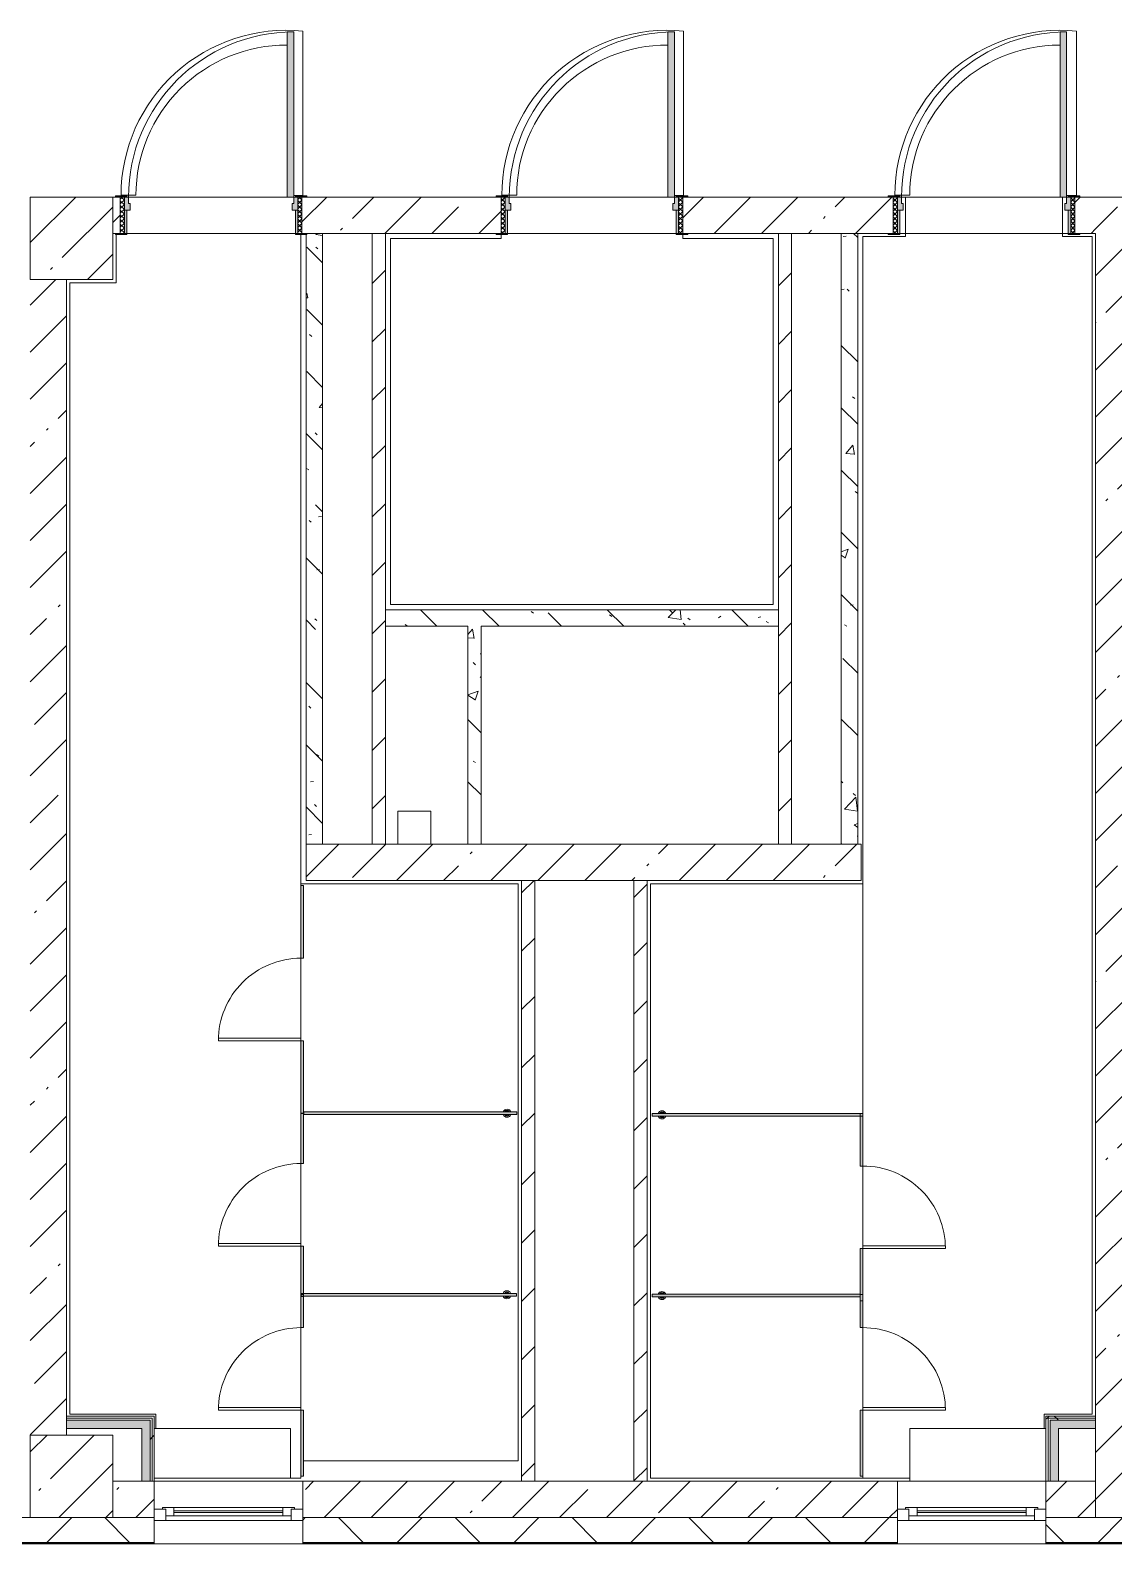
# Model space of a CAD drawing. Header units: millimetres. Extents: x 81663 to 277412, y -8553 to 29000.
# Drawn here: x 213638 to 220198, y -258 to 8910 of the extents above; entities that cross this region are included whole.
import ezdxf

# ---------------------------------------------------------------- set-up
doc = ezdxf.new("R2010")
doc.units = ezdxf.units.MM
for name, color, linetype, lineweight in [('A-DOOR', 7, 'Continuous', 5), ('A-GENM', 7, 'Continuous', 5), ('A-GLAZ-2', 7, 'Continuous', 5), ('A-WALL', 7, 'Continuous', 9), ('A-WALL-4', 7, 'Continuous', 5), ('I-WALL-3', 7, 'Continuous', 5), ('S-COLS-1', 7, 'Continuous', 5)]:
    doc.layers.add(name, color=color, linetype=linetype, lineweight=lineweight)
for name, color, linetype, lineweight, true_color in [('A-DOOR-2', 7, 'Continuous', 5, 0xe2e2e2), ('A-DOOR-3', 7, 'Continuous', 5, 0xaaaaaa), ('A-DOOR-FRAM-1', 7, 'Continuous', 5, 0xe2e2e2), ('A-DOOR-FRAM-3', 7, 'Continuous', 5, 0xaaaaaa), ('A-FLOR-2', 7, 'Continuous', 5, 0xaaaaaa), ('A-GENM-2', 7, 'Continuous', 5, 0xe2ddcd), ('I-WALL-1', 7, 'Continuous', 5, 0xe7e7e7), ('I-WALL-2', 7, 'Continuous', 9, 0xe7e7e7), ('I-WALL-5', 7, 'Continuous', 5, 0x787878)]:
    doc.layers.add(name, color=color, linetype=linetype, lineweight=lineweight, true_color=true_color)
pattern_1 = [(45, (148228.23, 0), (-285.1231, 285.1231), []), (45, (148513.35, 0), (-285.1231, 285.1231), [504.031, -100.806, 16.764, -84.042])]
pattern_2 = [(45, (148228.23, 0), (-176.7767, 176.7767), [])]
pattern_3 = [(135, (148228.23, 0), (-377.1708, -377.1708), [533.4, -88.9, 17.78, -88.9]), (135, (148228.23, 376.94), (-377.1708, -377.1708), []), (50, (148228.23, 0), (637.6445, -55.7866), [66.675, -733.425]), (355, (148228.2, 0), (-123.3494, 668.699), [53.34, -586.74]), (100.451, (148281.37, -4.65), (514.299, 612.908), [56.665, -623.315]), (46.184, (148228.2, 177.8), (948.7764, -147.15), [100.012, -1100.137]), (96.636, (148307.3, 165.5), (830.909, 865.997), [84.998, -934.973]), (351.184, (148228.2, 177.8), (830.918, 865.988), [80.01, -880.11]), (21, (148317.13, 133.35), (530.6506, -357.9283), [66.675, -733.425]), (326, (148317.1, 133.35), (216.308, 644.6585), [53.34, -586.74]), (71.451, (148361.35, 103.5), (746.9596, 286.7243), [56.665, -623.315]), (37.5, (148228.23, 0), (10.8105, 295.9426), [16.764, -562.864, 16.764, -578.866, -588.962]), (37.5, (148228.23, 0), (10.8105, 295.9426), [-1175.258, 16.764, -572.198]), (7.5, (148228.23, 0), (233.8692, 350.6318), [16.764, -322.834, 16.764, -549.529, -224.472]), (7.5, (148228.23, 0), (233.8692, 350.6318), [-905.891, 16.764, -207.708]), (327.5, (148029.98, 0), (474.5678, -20.0513), [16.764, -205.486, 16.764, -676.656, -920.115]), (327.5, (148029.98, 0), (474.5678, -20.0513), [-915.67, 16.764, -903.351]), (317.5, (147941.1, 0), (518.4522, 88.9934), [16.764, -272.161, 16.764, -443.738, -653.415]), (317.5, (147941.1, 0), (518.4522, 88.9934), [-749.427, 16.764, -636.651])]
pattern_4 = [(135, (1751.41, 174.685), (-14.14214, -14.14214), []), (225, (1751.41, 174.685), (14.14214, -14.14214), [])]
pattern_5 = [(45, (-371.384, 174.685), (-14.1421, 14.1421), []), (135, (-371.384, 174.685), (-14.1421, -14.1421), [])]
pattern_6 = [(45, (148228.2, 0), (-530.33, 530.33), []), (135, (148228.2, 0), (-530.33, -530.33), [])]

# ---------------------------------------------------------------- blocks, each defined once
blk = doc.blocks.new('BSC_Колонна _Прямоугольная - 500х500-V16-2_5_3_птичка')
at = {"layer": 'S-COLS-1'}
h = blk.add_hatch(dxfattribs=at)
h.set_pattern_fill('FP_42', color=256, style=0, pattern_type=2)
h.set_pattern_definition([(45, (-65660, -150), (-285.1231, 285.1231), []), (45, (-65374.88, -150), (-285.1231, 285.1231), [504.031, -100.806, 16.764, -84.042])])
h.paths.add_polyline_path([(-21.8, -250), (250, -250), (250, 250), (-250, 250), (-250, -250)])
for p, q in [((250, 250), (-250, 250)), ((-250, 250), (-250, -250)), ((250, -250), (250, 250)), ((-250, -250), (250, -250))]:
    blk.add_line(p, q, dxfattribs=at)
blk = doc.blocks.new('BSC_Колонна _Прямоугольная - 500х500-V19-2_5_3_птичка')
at = {"layer": 'S-COLS-1'}
h = blk.add_hatch(dxfattribs=at)
h.set_pattern_fill('FP_45', color=256, style=0, pattern_type=2)
h.set_pattern_definition([(45, (-65660, -7650), (-285.1231, 285.1231), []), (45, (-65374.88, -7650), (-285.1231, 285.1231), [504.031, -100.806, 16.764, -84.042])])
h.paths.add_polyline_path([(-21.8, -250), (250, -250), (250, 250), (-250, 250), (-250, -250)])
for p, q in [((250, 250), (-250, 250)), ((-250, 250), (-250, -250)), ((250, -250), (250, 250)), ((-250, -250), (250, -250))]:
    blk.add_line(p, q, dxfattribs=at)
blk = doc.blocks.new('120_Окно_СКБ_1Ст - 120_Окно_СКБ_1Ст 900х2500_h_-22445987-2_5_3_птичка')
at = {"layer": 'A-GLAZ-2'}
for p, q in [((-450, -127), (-450, -57)), ((-450, -57), (-380, -57)), ((450, -57), (-450, -57)), ((-380, -57), (-380, -127)), ((380, -87), (-380, -87)), ((-380, -87), (-380, -127)), ((-330, -137), (-330, -87)), ((330, -137), (330, -87)), ((380, -127), (380, -57)), ((380, -57), (450, -57)), ((380, -127), (380, -87)), ((450, -57), (450, -127)), ((-380, -127), (-450, -127)), ((-450, -127), (-400, -127)), ((-380, -127), (-400, -127)), ((-400, -127), (-400, -137)), ((-400, -137), (400, -137)), ((400, -137), (-400, -137)), ((-330, -107), (330, -107)), ((330, -117), (-330, -117)), ((450, -127), (380, -127)), ((400, -127), (380, -127)), ((400, -127), (450, -127)), ((400, -137), (400, -127))]:
    blk.add_line(p, q, dxfattribs=at)
blk = doc.blocks.new('110_Дверь_СКБ_1Ст_Внутренняя1 - Д-4_1 1100x2100h_ОО_туалет для мальч_ и дев_-32102845-2_5_3_птичка')
at = {"layer": 'A-DOOR-2'}
h = blk.add_hatch(color=256, dxfattribs=at)
h.paths.add_polyline_path([(537.5, 30), (537.5, 110), (512.5, 110), (512.5, 70), (502.5, 70), (502.5, 30)])
h.paths.add_polyline_path([(-477.5, 30), (-477.5, 70), (-487.5, 70), (-487.5, 110), (-512.5, 110), (-512.5, 30)])
at = {"layer": 'A-DOOR-3'}
h = blk.add_hatch(dxfattribs=at)
h.set_pattern_fill('FP_86', color=256, style=0, pattern_type=2)
h.set_pattern_definition(pattern_4)
h.paths.add_polyline_path([(562.5, -110), (562.5, 110), (537.5, 110), (537.5, -110)])
at = {"layer": 'A-DOOR-FRAM-1'}
for points in [[(472.5, 110), (512.5, 110), (512.5, 1110), (472.5, 1110), (472.5, 538.8)], [(-497.5, 110), (-497.5, 118), (-567.5, 118), (-567.5, 110)], [(592.5, 110), (592.5, 118), (522.5, 118), (522.5, 110)], [(-497.5, -110), (-497.5, 30), (-512.5, 30), (-512.5, -110)], [(537.5, -110), (537.5, 30), (522.5, 30), (522.5, -110)], [(-497.5, -118), (-497.5, -110), (-567.5, -110), (-567.5, -118)], [(592.5, -118), (592.5, -110), (522.5, -110), (522.5, -118)]]:
    blk.add_hatch(color=256, dxfattribs=at).paths.add_polyline_path(points)
at = {"layer": 'A-DOOR-FRAM-3'}
h = blk.add_hatch(dxfattribs=at)
h.set_pattern_fill('FP_87', color=256, style=0, pattern_type=2)
h.set_pattern_definition(pattern_5)
h.paths.add_polyline_path([(-512.5, -110), (-512.5, 110), (-537.5, 110), (-537.5, -110)])
at = {"layer": 'A-DOOR-3'}
for p, q in [((512.5, 1110), (472.5, 1110)), ((472.5, 1110), (472.5, 110)), ((512.5, 110), (512.5, 1110)), ((472.5, 110), (512.5, 110))]:
    blk.add_line(p, q, dxfattribs=at)
blk.add_arc((512.5, 110), 1000, 90, 180, dxfattribs=at)
at = {"layer": 'A-DOOR-FRAM-3'}
for p, q in [((-497.5, 118), (-567.5, 118)), ((-567.5, 118), (-567.5, 110)), ((-567.5, 110), (-497.5, 110)), ((-512.5, 110), (-537.5, 110)), ((-537.5, 110), (-537.5, -110)), ((-487.5, 110), (-512.5, 110)), ((-512.5, 110), (-512.5, 30)), ((-512.5, -110), (-512.5, 110)), ((-497.5, 110), (-512.5, 110)), ((-512.5, 110), (-512.5, 109)), ((-512.5, 109), (-497.5, 109)), ((-497.5, 110), (-497.5, 118)), ((-497.5, 109), (-497.5, 110)), ((-487.5, 70), (-487.5, 110)), ((512.5, 110), (512.5, 70)), ((537.5, 110), (512.5, 110)), ((592.5, 118), (522.5, 118)), ((522.5, 118), (522.5, 110)), ((537.5, 110), (522.5, 110)), ((522.5, 110), (522.5, 109)), ((522.5, 110), (592.5, 110)), ((522.5, 109), (537.5, 109)), ((537.5, 30), (537.5, 110)), ((562.5, 110), (537.5, 110)), ((537.5, 110), (537.5, -110)), ((537.5, 109), (537.5, 110)), ((562.5, -110), (562.5, 110)), ((592.5, 110), (592.5, 118)), ((-512.5, 30), (-477.5, 30)), ((-497.5, 30), (-512.5, 30)), ((-512.5, 30), (-512.5, -110)), ((-497.5, -110), (-497.5, 30)), ((-477.5, 70), (-487.5, 70)), ((-477.5, 30), (-477.5, 70)), ((512.5, 70), (502.5, 70)), ((502.5, 70), (502.5, 30)), ((502.5, 30), (537.5, 30)), ((537.5, 30), (522.5, 30)), ((522.5, 30), (522.5, -110)), ((537.5, -110), (537.5, 30)), ((-497.5, -110), (-567.5, -110)), ((-567.5, -110), (-567.5, -118)), ((-567.5, -118), (-497.5, -118)), ((-537.5, -110), (-512.5, -110)), ((-512.5, -110), (-497.5, -110)), ((-497.5, -118), (-497.5, -110)), ((522.5, -110), (537.5, -110)), ((592.5, -110), (522.5, -110)), ((522.5, -110), (522.5, -118)), ((522.5, -118), (592.5, -118)), ((537.5, -110), (562.5, -110)), ((592.5, -118), (592.5, -110))]:
    blk.add_line(p, q, dxfattribs=at)
blk = doc.blocks.new('110_Дверь_СКБ_1Ст_Внутренняя1 - Д-4 1100x2100h_су мгн-31586709-2_5_3_птичка')
at = {"layer": 'A-DOOR-2'}
h = blk.add_hatch(color=256, dxfattribs=at)
h.paths.add_polyline_path([(537.5, 30), (537.5, 110), (512.5, 110), (512.5, 70), (502.5, 70), (502.5, 30)])
h.paths.add_polyline_path([(-477.5, 30), (-477.5, 70), (-487.5, 70), (-487.5, 110), (-512.5, 110), (-512.5, 30)])
at = {"layer": 'A-DOOR-3'}
h = blk.add_hatch(dxfattribs=at)
h.set_pattern_fill('FP_86', color=256, style=0, pattern_type=2)
h.set_pattern_definition(pattern_4)
h.paths.add_polyline_path([(562.5, -110), (562.5, 110), (537.5, 110), (537.5, -110), (550.3, -110)])
at = {"layer": 'A-DOOR-FRAM-1'}
for points in [[(472.5, 110), (512.5, 110), (512.5, 1110), (472.5, 1110), (472.5, 538.8)], [(-497.5, 110), (-497.5, 118), (-567.5, 118), (-567.5, 110)], [(522.5, 110), (592.5, 110), (592.5, 118), (522.5, 118)], [(-497.5, -110), (-497.5, 30), (-512.5, 30), (-512.5, -110)], [(537.5, -110), (537.5, 30), (522.5, 30), (522.5, -110)], [(-497.5, -118), (-497.5, -110), (-567.5, -110), (-567.5, -118)], [(522.5, -118), (592.5, -118), (592.5, -110), (522.5, -110)]]:
    blk.add_hatch(color=256, dxfattribs=at).paths.add_polyline_path(points)
at = {"layer": 'A-DOOR-FRAM-3'}
h = blk.add_hatch(dxfattribs=at)
h.set_pattern_fill('FP_87', color=256, style=0, pattern_type=2)
h.set_pattern_definition(pattern_5)
h.paths.add_polyline_path([(-512.5, -110), (-512.5, 110), (-537.5, 110), (-537.5, -110)])
at = {"layer": 'A-DOOR-3'}
for p, q in [((512.5, 1110), (472.5, 1110)), ((472.5, 1110), (472.5, 110)), ((512.5, 110), (512.5, 1110)), ((472.5, 110), (512.5, 110))]:
    blk.add_line(p, q, dxfattribs=at)
blk.add_arc((512.5, 110), 1000, 90, 180, dxfattribs=at)
at = {"layer": 'A-DOOR-FRAM-3'}
for p, q in [((-497.5, 118), (-567.5, 118)), ((-567.5, 118), (-567.5, 110)), ((-567.5, 110), (-497.5, 110)), ((-512.5, 110), (-537.5, 110)), ((-537.5, 110), (-537.5, -110)), ((-487.5, 110), (-512.5, 110)), ((-512.5, 110), (-512.5, 30)), ((-512.5, -110), (-512.5, 110)), ((-497.5, 110), (-512.5, 110)), ((-512.5, 110), (-512.5, 109)), ((-512.5, 109), (-497.5, 109)), ((-497.5, 110), (-497.5, 118)), ((-497.5, 109), (-497.5, 110)), ((-487.5, 70), (-487.5, 110)), ((512.5, 110), (512.5, 70)), ((537.5, 110), (512.5, 110)), ((592.5, 118), (522.5, 118)), ((522.5, 118), (522.5, 110)), ((537.5, 110), (522.5, 110)), ((522.5, 110), (522.5, 109)), ((522.5, 110), (592.5, 110)), ((522.5, 109), (537.5, 109)), ((537.5, 30), (537.5, 110)), ((562.5, 110), (537.5, 110)), ((537.5, 110), (537.5, -110)), ((537.5, 109), (537.5, 110)), ((562.5, -110), (562.5, 110)), ((592.5, 110), (592.5, 118)), ((-512.5, 30), (-477.5, 30)), ((-497.5, 30), (-512.5, 30)), ((-512.5, 30), (-512.5, -110)), ((-497.5, -110), (-497.5, 30)), ((-477.5, 70), (-487.5, 70)), ((-477.5, 30), (-477.5, 70)), ((512.5, 70), (502.5, 70)), ((502.5, 70), (502.5, 30)), ((502.5, 30), (537.5, 30)), ((537.5, 30), (522.5, 30)), ((522.5, 30), (522.5, -110)), ((537.5, -110), (537.5, 30)), ((-497.5, -110), (-567.5, -110)), ((-567.5, -110), (-567.5, -118)), ((-567.5, -118), (-497.5, -118)), ((-537.5, -110), (-512.5, -110)), ((-512.5, -110), (-497.5, -110)), ((-497.5, -118), (-497.5, -110)), ((522.5, -110), (537.5, -110)), ((592.5, -110), (522.5, -110)), ((522.5, -110), (522.5, -118)), ((522.5, -118), (592.5, -118)), ((537.5, -110), (562.5, -110)), ((592.5, -118), (592.5, -110))]:
    blk.add_line(p, q, dxfattribs=at)
blk = doc.blocks.new('131_Сантехническая перегородка_Дверь_ поз_4 - СД-1-V138-2_5_3_птичка')
at = {"layer": 'A-GENM-2'}
for points in [[(-190, -8), (250, -8), (250, 8), (-190, 8)], [(750, -8), (1190, -8), (1190, 8), (750, 8)]]:
    blk.add_hatch(color=256, dxfattribs=at).paths.add_polyline_path(points)
at = {"layer": 'A-DOOR'}
for p, q in [((266, 508), (250, 508)), ((250, 8), (250, 508)), ((266, 8), (266, 508)), ((266, 8), (250, 8))]:
    blk.add_line(p, q, dxfattribs=at)
blk.add_arc((250, 8), 500, 360, 90, dxfattribs=at)
at = {"layer": 'A-GENM'}
for p, q in [((250, 8), (-190, 8)), ((-190, 8), (-190, -8)), ((250, -8), (250, 8)), ((1190, 8), (750, 8)), ((750, 8), (750, -8)), ((1190, -8), (1190, 8)), ((-190, -8), (250, -8)), ((750, -8), (1190, -8))]:
    blk.add_line(p, q, dxfattribs=at)
blk = doc.blocks.new('131_Сантехническая перегородка_Дверь - СД-1-V139-2_5_3_птичка')
at = {"layer": 'A-GENM-2'}
for points in [[(0, -8), (317.3, -8), (317.3, 8), (0, 8)], [(817.3, 8), (817.3, -8), (1134.7, -8), (1134.7, 8)]]:
    blk.add_hatch(color=256, dxfattribs=at).paths.add_polyline_path(points)
at = {"layer": 'A-DOOR'}
for p, q in [((333.3, -8), (317.3, -8)), ((317.3, -8), (317.3, -508)), ((333.3, -8), (333.3, -508)), ((333.3, -508), (317.3, -508))]:
    blk.add_line(p, q, dxfattribs=at)
blk.add_arc((317.3, -8), 500, 270, 0, dxfattribs=at)
at = {"layer": 'A-GENM'}
for p, q in [((317.3, 8), (0, 8)), ((0, 8), (0, -8)), ((317.3, -8), (317.3, 8)), ((1134.7, 8), (817.3, 8)), ((817.3, 8), (817.3, -8)), ((1134.7, -8), (1134.7, 8)), ((0, -8), (317.3, -8)), ((817.3, -8), (1134.7, -8))]:
    blk.add_line(p, q, dxfattribs=at)
blk = doc.blocks.new('131_Сантехническая перегородка_Дверь - СД-1-V140-2_5_3_птичка')
at = {"layer": 'A-GENM-2'}
for points in [[(0, -8), (305.2, -8), (305.2, 8), (0, 8)], [(805.2, -8), (1110.4, -8), (1110.4, 8), (805.2, 8)]]:
    blk.add_hatch(color=256, dxfattribs=at).paths.add_polyline_path(points)
at = {"layer": 'A-DOOR'}
for p, q in [((321.2, 508), (305.2, 508)), ((305.2, 8), (305.2, 508)), ((321.2, 8), (321.2, 508)), ((321.2, 8), (305.2, 8))]:
    blk.add_line(p, q, dxfattribs=at)
blk.add_arc((305.2, 8), 500, 360, 90, dxfattribs=at)
at = {"layer": 'A-GENM'}
for p, q in [((305.2, 8), (0, 8)), ((0, 8), (0, -8)), ((305.2, -8), (305.2, 8)), ((1110.4, 8), (805.2, 8)), ((805.2, 8), (805.2, -8)), ((1110.4, -8), (1110.4, 8)), ((0, -8), (305.2, -8)), ((805.2, -8), (1110.4, -8))]:
    blk.add_line(p, q, dxfattribs=at)
blk = doc.blocks.new('131_Сантехническая перегородка_Дверь_сдвиг_ - СД-1-V141-2_5_3_птичка')
at = {"layer": 'A-GENM-2'}
for points in [[(0, -8), (400, -8), (400, 8), (0, 8)], [(900, -8), (1100, -8), (1100, 8), (900, 8)]]:
    blk.add_hatch(color=256, dxfattribs=at).paths.add_polyline_path(points)
at = {"layer": 'A-DOOR'}
for p, q in [((416, 508), (400, 508)), ((400, 8), (400, 508)), ((416, 8), (416, 508)), ((416, 8), (400, 8))]:
    blk.add_line(p, q, dxfattribs=at)
blk.add_arc((400, 8), 500, 360, 90, dxfattribs=at)
at = {"layer": 'A-GENM'}
for p, q in [((400, 8), (0, 8)), ((0, 8), (0, -8)), ((400, -8), (400, 8)), ((1100, 8), (900, 8)), ((900, 8), (900, -8)), ((1100, -8), (1100, 8)), ((0, -8), (400, -8)), ((900, -8), (1100, -8))]:
    blk.add_line(p, q, dxfattribs=at)
blk = doc.blocks.new('131_Сантехническая перегородка_Дверь_сдвиг_ - СД-1-V142-2_5_3_птичка')
at = {"layer": 'A-GENM-2'}
for points in [[(0, -8), (400, -8), (400, 8), (0, 8)], [(900, 8), (900, -8), (1100, -8), (1100, 8)]]:
    blk.add_hatch(color=256, dxfattribs=at).paths.add_polyline_path(points)
at = {"layer": 'A-DOOR'}
for p, q in [((416, -8), (400, -8)), ((400, -8), (400, -508)), ((416, -8), (416, -508)), ((416, -508), (400, -508))]:
    blk.add_line(p, q, dxfattribs=at)
blk.add_arc((400, -8), 500, 270, 0, dxfattribs=at)
at = {"layer": 'A-GENM'}
for p, q in [((400, 8), (0, 8)), ((0, 8), (0, -8)), ((400, -8), (400, 8)), ((1100, 8), (900, 8)), ((900, 8), (900, -8)), ((1100, -8), (1100, 8)), ((0, -8), (400, -8)), ((900, -8), (1100, -8))]:
    blk.add_line(p, q, dxfattribs=at)
blk = doc.blocks.new('131_Сантехническая перегородка - СП-4-V143-2_5_3_птичка')
at = {"layer": 'A-GENM-2'}
blk.add_hatch(color=256, dxfattribs=at).paths.add_polyline_path([(1330, -8), (1330, 8), (55.2, 8), (55.2, -8), (227.5, -8)])
at = {"layer": 'A-GENM'}
for p, q in [((1330, 8), (55.2, 8)), ((55.2, 8), (55.2, -8)), ((1330, -8), (1330, 8)), ((55.2, -8), (1330, -8))]:
    blk.add_line(p, q, dxfattribs=at)
at = {"layer": 'A-GENM', "flags": 128}
for points in [[(126.7, 8), (126.3, 8.5), (126, 9), (125.6, 9.5), (125.2, 9.9), (124.8, 10.4), (124.4, 10.8), (123.9, 11.2), (123.5, 11.6), (123, 12), (122.5, 12.3), (122, 12.7), (121.5, 13), (121, 13.3), (120.5, 13.6), (119.9, 13.8), (119.4, 14), (118.8, 14.3), (118.2, 14.4), (117.6, 14.6), (117, 14.7), (116.5, 14.9), (115.9, 14.9), (115.3, 15), (114.7, 15.1), (114.1, 15.1), (113.5, 15.1), (112.8, 15), (112.2, 15), (111.7, 14.9), (111.1, 14.8), (110.5, 14.7), (109.9, 14.5), (109.3, 14.4), (108.7, 14.2), (108.2, 13.9), (107.6, 13.7), (107.1, 13.4), (106.5, 13.2), (106, 12.9), (105.5, 12.5), (105, 12.2), (104.5, 11.8), (104.1, 11.4), (103.6, 11), (103.2, 10.6), (102.8, 10.2), (102.4, 9.7), (102, 9.3), (101.6, 8.8), (101.3, 8.3), (101.1, 8)], [(101.1, -8), (101.4, -8.5), (101.8, -9), (102.2, -9.5), (102.6, -9.9), (103, -10.4), (103.4, -10.8), (103.8, -11.2), (104.3, -11.6), (104.7, -12), (105.2, -12.3), (105.7, -12.7), (106.2, -13), (106.8, -13.3), (107.3, -13.6), (107.9, -13.8), (108.4, -14), (109, -14.3), (109.6, -14.4), (110.1, -14.6), (110.7, -14.7), (111.3, -14.9), (111.9, -14.9), (112.5, -15), (113.1, -15.1), (113.7, -15.1), (114.3, -15.1), (114.9, -15), (115.5, -15), (116.1, -14.9), (116.7, -14.8), (117.3, -14.7), (117.9, -14.5), (118.5, -14.4), (119, -14.2), (119.6, -13.9), (120.2, -13.7), (120.7, -13.4), (121.2, -13.2), (121.7, -12.9), (122.3, -12.5), (122.7, -12.2), (123.2, -11.8), (123.7, -11.4), (124.1, -11), (124.6, -10.6), (125, -10.2), (125.4, -9.7), (125.8, -9.3), (126.1, -8.8), (126.5, -8.3), (126.7, -8)]]:
    blk.add_lwpolyline(points, dxfattribs=at)
at = {"layer": 'A-GENM'}
for radius, start, end in [(24.6, 19.91127, 160.08873), (17.6, 45, 135), (17.6, 45, 135), (15.1, 45, 135), (24.6, 199.91127, 340.08873), (17.6, 225, 315), (17.6, 225, 315), (15.1, 225, 315)]:
    blk.add_arc((113.9, 0), radius, start, end, dxfattribs=at)
blk = doc.blocks.new('131_Сантехническая перегородка - СП-4-V144-2_5_3_птичка')
at = {"layer": 'A-GENM-2'}
blk.add_hatch(color=256, dxfattribs=at).paths.add_polyline_path([(1330, -8), (1330, 8), (71.3, 8), (71.3, -8), (243.6, -8)])
at = {"layer": 'A-GENM'}
for p, q in [((1330, 8), (71.3, 8)), ((71.3, 8), (71.3, -8)), ((1330, -8), (1330, 8)), ((71.3, -8), (1330, -8))]:
    blk.add_line(p, q, dxfattribs=at)
at = {"layer": 'A-GENM', "flags": 128}
for points in [[(142.8, 8), (142.5, 8.5), (142.1, 9), (141.8, 9.5), (141.4, 9.9), (141, 10.4), (140.5, 10.8), (140.1, 11.2), (139.6, 11.6), (139.2, 12), (138.7, 12.3), (138.2, 12.7), (137.7, 13), (137.1, 13.3), (136.6, 13.6), (136.1, 13.8), (135.5, 14), (134.9, 14.3), (134.4, 14.4), (133.8, 14.6), (133.2, 14.7), (132.6, 14.9), (132, 14.9), (131.4, 15), (130.8, 15.1), (130.2, 15.1), (129.6, 15.1), (129, 15), (128.4, 15), (127.8, 14.9), (127.2, 14.8), (126.6, 14.7), (126, 14.5), (125.4, 14.4), (124.9, 14.2), (124.3, 13.9), (123.8, 13.7), (123.2, 13.4), (122.7, 13.2), (122.2, 12.9), (121.7, 12.5), (121.2, 12.2), (120.7, 11.8), (120.2, 11.4), (119.8, 11), (119.3, 10.6), (118.9, 10.2), (118.5, 9.7), (118.1, 9.3), (117.8, 8.8), (117.4, 8.3), (117.3, 8)], [(117.3, -8), (117.6, -8.5), (117.9, -9), (118.3, -9.5), (118.7, -9.9), (119.1, -10.4), (119.5, -10.8), (120, -11.2), (120.4, -11.6), (120.9, -12), (121.4, -12.3), (121.9, -12.7), (122.4, -13), (122.9, -13.3), (123.5, -13.6), (124, -13.8), (124.6, -14), (125.1, -14.3), (125.7, -14.4), (126.3, -14.6), (126.9, -14.7), (127.5, -14.9), (128.1, -14.9), (128.7, -15), (129.3, -15.1), (129.9, -15.1), (130.5, -15.1), (131.1, -15), (131.7, -15), (132.3, -14.9), (132.9, -14.8), (133.4, -14.7), (134, -14.5), (134.6, -14.4), (135.2, -14.2), (135.7, -13.9), (136.3, -13.7), (136.8, -13.4), (137.4, -13.2), (137.9, -12.9), (138.4, -12.5), (138.9, -12.2), (139.4, -11.8), (139.8, -11.4), (140.3, -11), (140.7, -10.6), (141.1, -10.2), (141.5, -9.7), (141.9, -9.3), (142.3, -8.8), (142.6, -8.3), (142.8, -8)]]:
    blk.add_lwpolyline(points, dxfattribs=at)
at = {"layer": 'A-GENM'}
for radius, start, end in [(24.6, 19.91127, 160.08873), (17.6, 45, 135), (17.6, 45, 135), (15.1, 45, 135), (24.6, 199.91127, 340.08873), (17.6, 225, 315), (17.6, 225, 315), (15.1, 225, 315)]:
    blk.add_arc((130, 0), radius, start, end, dxfattribs=at)
blk = doc.blocks.new('131_Сантехническая перегородка - СП-4-V145-2_5_3_птичка')
at = {"layer": 'A-GENM-2'}
blk.add_hatch(color=256, dxfattribs=at).paths.add_polyline_path([(1330, 8), (39.9, 8), (39.9, -8), (1330, -8)])
at = {"layer": 'A-GENM'}
for p, q in [((1330, 8), (39.9, 8)), ((39.9, 8), (39.9, -8)), ((1330, -8), (1330, 8)), ((39.9, -8), (1330, -8))]:
    blk.add_line(p, q, dxfattribs=at)
at = {"layer": 'A-GENM', "flags": 128}
for points in [[(111.4, 8), (111, 8.5), (110.7, 9), (110.3, 9.5), (109.9, 9.9), (109.5, 10.4), (109.1, 10.8), (108.6, 11.2), (108.2, 11.6), (107.7, 12), (107.2, 12.3), (106.7, 12.7), (106.2, 13), (105.7, 13.3), (105.2, 13.6), (104.6, 13.8), (104, 14), (103.5, 14.3), (102.9, 14.4), (102.3, 14.6), (101.7, 14.7), (101.1, 14.9), (100.6, 14.9), (100, 15), (99.4, 15.1), (98.7, 15.1), (98.1, 15.1), (97.5, 15), (96.9, 15), (96.3, 14.9), (95.8, 14.8), (95.2, 14.7), (94.6, 14.5), (94, 14.4), (93.4, 14.2), (92.9, 13.9), (92.3, 13.7), (91.8, 13.4), (91.2, 13.2), (90.7, 12.9), (90.2, 12.5), (89.7, 12.2), (89.2, 11.8), (88.8, 11.4), (88.3, 11), (87.9, 10.6), (87.5, 10.2), (87.1, 9.7), (86.7, 9.3), (86.3, 8.8), (86, 8.3), (85.8, 8)], [(85.8, -8), (86.1, -8.5), (86.5, -9), (86.9, -9.5), (87.2, -9.9), (87.6, -10.4), (88.1, -10.8), (88.5, -11.2), (89, -11.6), (89.4, -12), (89.9, -12.3), (90.4, -12.7), (90.9, -13), (91.5, -13.3), (92, -13.6), (92.6, -13.8), (93.1, -14), (93.7, -14.3), (94.3, -14.4), (94.8, -14.6), (95.4, -14.7), (96, -14.9), (96.6, -14.9), (97.2, -15), (97.8, -15.1), (98.4, -15.1), (99, -15.1), (99.6, -15), (100.2, -15), (100.8, -14.9), (101.4, -14.8), (102, -14.7), (102.6, -14.5), (103.2, -14.4), (103.7, -14.2), (104.3, -13.9), (104.8, -13.7), (105.4, -13.4), (105.9, -13.2), (106.4, -12.9), (106.9, -12.5), (107.4, -12.2), (107.9, -11.8), (108.4, -11.4), (108.8, -11), (109.3, -10.6), (109.7, -10.2), (110.1, -9.7), (110.5, -9.3), (110.8, -8.8), (111.2, -8.3), (111.4, -8)]]:
    blk.add_lwpolyline(points, dxfattribs=at)
at = {"layer": 'A-GENM'}
for radius, start, end in [(24.6, 19.91127, 160.08873), (17.6, 45, 135), (17.6, 45, 135), (15.1, 45, 135), (24.6, 199.91127, 340.08873), (17.6, 225, 315), (17.6, 225, 315), (15.1, 225, 315)]:
    blk.add_arc((98.6, 0), radius, start, end, dxfattribs=at)
blk = doc.blocks.new('131_Сантехническая перегородка - СП-4-V146-2_5_3_птичка')
at = {"layer": 'A-GENM-2'}
blk.add_hatch(color=256, dxfattribs=at).paths.add_polyline_path([(1330, 8), (25.5, 8), (25.5, -8), (1330, -8)])
at = {"layer": 'A-GENM'}
for p, q in [((1330, 8), (25.5, 8)), ((25.5, 8), (25.5, -8)), ((1330, -8), (1330, 8)), ((25.5, -8), (1330, -8))]:
    blk.add_line(p, q, dxfattribs=at)
at = {"layer": 'A-GENM', "flags": 128}
for points in [[(97, 8), (96.7, 8.5), (96.3, 9), (95.9, 9.5), (95.5, 9.9), (95.1, 10.4), (94.7, 10.8), (94.3, 11.2), (93.8, 11.6), (93.3, 12), (92.9, 12.3), (92.4, 12.7), (91.8, 13), (91.3, 13.3), (90.8, 13.6), (90.2, 13.8), (89.7, 14), (89.1, 14.3), (88.5, 14.4), (88, 14.6), (87.4, 14.7), (86.8, 14.9), (86.2, 14.9), (85.6, 15), (85, 15.1), (84.4, 15.1), (83.8, 15.1), (83.2, 15), (82.6, 15), (82, 14.9), (81.4, 14.8), (80.8, 14.7), (80.2, 14.5), (79.6, 14.4), (79.1, 14.2), (78.5, 13.9), (77.9, 13.7), (77.4, 13.4), (76.9, 13.2), (76.4, 12.9), (75.8, 12.5), (75.3, 12.2), (74.9, 11.8), (74.4, 11.4), (74, 11), (73.5, 10.6), (73.1, 10.2), (72.7, 9.7), (72.3, 9.3), (72, 8.8), (71.6, 8.3), (71.4, 8)], [(71.4, -8), (71.8, -8.5), (72.1, -9), (72.5, -9.5), (72.9, -9.9), (73.3, -10.4), (73.7, -10.8), (74.1, -11.2), (74.6, -11.6), (75.1, -12), (75.6, -12.3), (76.1, -12.7), (76.6, -13), (77.1, -13.3), (77.6, -13.6), (78.2, -13.8), (78.7, -14), (79.3, -14.3), (79.9, -14.4), (80.5, -14.6), (81.1, -14.7), (81.6, -14.9), (82.2, -14.9), (82.8, -15), (83.4, -15.1), (84, -15.1), (84.6, -15.1), (85.2, -15), (85.8, -15), (86.4, -14.9), (87, -14.8), (87.6, -14.7), (88.2, -14.5), (88.8, -14.4), (89.4, -14.2), (89.9, -13.9), (90.5, -13.7), (91, -13.4), (91.6, -13.2), (92.1, -12.9), (92.6, -12.5), (93.1, -12.2), (93.6, -11.8), (94, -11.4), (94.5, -11), (94.9, -10.6), (95.3, -10.2), (95.7, -9.7), (96.1, -9.3), (96.5, -8.8), (96.8, -8.3), (97, -8)]]:
    blk.add_lwpolyline(points, dxfattribs=at)
at = {"layer": 'A-GENM'}
for radius, start, end in [(24.6, 19.91127, 160.08873), (17.6, 45, 135), (17.6, 45, 135), (15.1, 45, 135), (24.6, 199.91127, 340.08873), (17.6, 225, 315), (17.6, 225, 315), (15.1, 225, 315)]:
    blk.add_arc((84.2, 0), radius, start, end, dxfattribs=at)

msp = doc.modelspace()

# ---------------------------------------------------------------- hatches: boundary and pattern name
at = {"layer": 'A-WALL-4'}
h = msp.add_hatch(dxfattribs=at)
h.set_pattern_fill('FP_48', color=256, style=0, pattern_type=2)
h.set_pattern_definition([(45, (148228.23, 0), (-353.5534, 353.5534), []), (135, (148228.23, 0), (-353.5534, -353.5534), [])])
h.paths.add_polyline_path([(223928.2, -250), (223928.2, -100), (219788.2, -100), (219788.2, -250), (223141.7, -250)])
h.paths.add_polyline_path([(217576.5, -250), (218888.2, -250), (218888.2, -100), (215288.2, -100), (215288.2, -250), (215721.5, -250)])
h.paths.add_polyline_path([(210156.4, -250), (210288.2, -250), (210288.2, -100), (209138.2, -100), (209138.2, -250), (209228.9, -250)])
h.paths.add_polyline_path([(205138.2, -250), (205388.2, -250), (205388.2, -100), (204638.2, -100), (204638.2, -250), (205055, -250)])
h.paths.add_polyline_path([(207038.2, -250), (207038.2, -100), (206288.2, -100), (206288.2, -250), (206446.3, -250)])
h.paths.add_polyline_path([(213388.2, -250), (214388.2, -250), (214388.2, -100), (213388.2, -100)])
h.paths.add_polyline_path([(201538.2, -250), (201538.2, -100), (200138.2, -100), (200138.2, -250), (200881.2, -250)])
h.paths.add_polyline_path([(197038.2, -250), (197038.2, -100), (195638.2, -100), (195638.2, -250), (196243.6, -250)])
h.paths.add_polyline_path([(193461, -250), (193538.2, -250), (193538.2, -100), (193164.6, -100), (193164.6, -250)])
h.paths.add_polyline_path([(191638.2, -250), (192264.6, -250), (192264.6, -100), (190888.2, -100), (190888.2, -250), (191606, -250)])
h.paths.add_polyline_path([(184118.2, -250), (184118.2, -100), (182998.2, -100), (182998.2, -250), (183722.1, -250)])
h.paths.add_polyline_path([(187268.2, -250), (187788.2, -250), (187788.2, -100), (186218.2, -100), (186218.2, -250), (186968.4, -250)])
h.paths.add_polyline_path([(181403.3, -250), (182098.2, -250), (182098.2, -100), (181238.2, -100), (181238.2, -250)])
h.paths.add_polyline_path([(179084.5, -250), (179138.2, -250), (179138.2, -100), (177438, -100), (177438, -250), (178620.7, -250)])
h.paths.add_polyline_path([(170273, -250), (170938.2, -250), (170938.2, -100), (169838.2, -100), (169838.2, -250)])
h.paths.add_polyline_path([(164707.9, -250), (165488.2, -250), (165488.2, -100), (164338.2, -100), (164338.2, -250)])
h.paths.add_polyline_path([(166388.2, -250), (167038.2, -250), (167038.2, -100), (166388.2, -100)])
h.paths.add_polyline_path([(173038.2, -250), (174638, -250), (174638, -100), (173038.2, -100)])
h.paths.add_polyline_path([(156788.2, -250), (156788.2, -100), (152858.2, -100), (152858.2, -250), (156360.2, -250)])
h.paths.add_polyline_path([(150795.1, -250), (151958.2, -250), (151958.2, -100), (147968.2, -100), (147968.2, -250), (148940.1, -250)])
h.paths.add_polyline_path([(159888.2, -250), (161238.2, -250), (161238.2, -100), (159888.2, -100)])
at = {"layer": 'I-WALL-1'}
for points in [[(214313.2, 440.5), (214363.2, 440.5), (214363.2, 490.5), (213858.2, 490.5), (213858.2, 440.5), (213866.5, 440.5)], [(219863.2, 120), (219863.2, 440.5), (219813.2, 440.5), (219813.2, 120)]]:
    msp.add_hatch(color=256, dxfattribs=at).paths.add_polyline_path(points)
at = {"layer": 'I-WALL-2'}
for points in [[(220088.2, 440.5), (220088.2, 490.5), (219813.2, 490.5), (219813.2, 440.5), (219863.2, 440.5)], [(214363.2, 120), (214363.2, 440.5), (214313.2, 440.5), (214313.2, 120)]]:
    msp.add_hatch(color=256, dxfattribs=at).paths.add_polyline_path(points)
at = {"layer": 'I-WALL-3'}
h = msp.add_hatch(dxfattribs=at)
h.set_pattern_fill('FP_56', color=256, style=0, pattern_type=2)
h.set_pattern_definition(pattern_1)
h.paths.add_polyline_path([(215708.2, 7680), (216488.7, 7680), (216488.7, 7900), (215283.2, 7900), (215283.2, 7680), (215408.2, 7680)])
h.paths.add_polyline_path([(214183.2, 7680), (214183.2, 7900), (214138.2, 7900), (214138.2, 7680), (214153.2, 7680)])
h.paths.add_polyline_path([(219963.2, 7680), (220088.2, 7680), (220088.2, 7900), (219963.2, 7900), (219963.2, 7750.3)])
h.paths.add_polyline_path([(218248.2, 7680), (218863.2, 7680), (218863.2, 7900), (217588.7, 7900), (217588.7, 7680), (218168.2, 7680)])
h = msp.add_hatch(dxfattribs=at)
h.set_pattern_fill('FP_56', color=256, style=0, pattern_type=2)
h.set_pattern_definition(pattern_1)
h.paths.add_polyline_path([(220308.2, 120), (220308.2, 7900), (220088.2, 7900), (220088.2, 120)])
h = msp.add_hatch(dxfattribs=at)
h.set_pattern_fill('FP_60', color=256, style=0, pattern_type=2)
h.set_pattern_definition(pattern_2)
h.paths.add_polyline_path([(215788.2, 3980), (215788.2, 7680), (215708.2, 7680), (215708.2, 3980), (215721.5, 3980)])
h = msp.add_hatch(dxfattribs=at)
h.set_pattern_fill('FP_60', color=256, style=0, pattern_type=2)
h.set_pattern_definition(pattern_2)
h.paths.add_polyline_path([(218248.2, 3980), (218248.2, 7680), (218168.2, 7680), (218168.2, 3980)])
h = msp.add_hatch(dxfattribs=at)
h.set_pattern_fill('FP_56', color=256, style=0, pattern_type=2)
h.set_pattern_definition(pattern_1)
h.paths.add_polyline_path([(213638.2, 400), (213858.2, 400), (213858.2, 7400), (213638.2, 7400), (213638.2, 808.9)])
h = msp.add_hatch(dxfattribs=at)
h.set_pattern_fill('FP_56', color=256, style=0, pattern_type=2)
h.set_pattern_definition(pattern_1)
h.paths.add_polyline_path([(217293.2, 3760), (218668.2, 3760), (218668.2, 3980), (215308.2, 3980), (215308.2, 3760), (216693.2, 3760)])
h = msp.add_hatch(dxfattribs=at)
h.set_pattern_fill('FP_60', color=256, style=0, pattern_type=2)
h.set_pattern_definition(pattern_2)
h.paths.add_polyline_path([(216693.2, 120), (216693.2, 3760), (216613.2, 3760), (216613.2, 120)])
h = msp.add_hatch(dxfattribs=at)
h.set_pattern_fill('FP_60', color=256, style=0, pattern_type=2)
h.set_pattern_definition(pattern_2)
h.paths.add_polyline_path([(217373.2, 120), (217373.2, 3760), (217293.2, 3760), (217293.2, 120)])
h = msp.add_hatch(dxfattribs=at)
h.set_pattern_fill('FP_160', color=256, style=0, pattern_type=2)
h.set_pattern_definition(pattern_6)
h.paths.add_polyline_path([(214375.7, 120), (214375.7, 490.5), (214363.2, 490.5), (214363.2, 120)])
h = msp.add_hatch(dxfattribs=at)
h.set_pattern_fill('FP_160', color=256, style=0, pattern_type=2)
h.set_pattern_definition(pattern_6)
h.paths.add_polyline_path([(214388.2, 120), (214388.2, 503), (214375.7, 503), (214375.7, 120)])
h = msp.add_hatch(dxfattribs=at)
h.set_pattern_fill('FP_160', color=256, style=0, pattern_type=2)
h.set_pattern_definition(pattern_6)
h.paths.add_polyline_path([(220088.2, 503), (220088.2, 515.5), (219788.2, 515.5), (219788.2, 503), (219800.7, 503)])
h = msp.add_hatch(dxfattribs=at)
h.set_pattern_fill('FP_160', color=256, style=0, pattern_type=2)
h.set_pattern_definition(pattern_6)
h.paths.add_polyline_path([(219800.7, 120), (219800.7, 503), (219788.2, 503), (219788.2, 120)])
h = msp.add_hatch(dxfattribs=at)
h.set_pattern_fill('FP_160', color=256, style=0, pattern_type=2)
h.set_pattern_definition(pattern_6)
h.paths.add_polyline_path([(220088.2, 490.5), (220088.2, 503), (219800.7, 503), (219800.7, 490.5), (219813.2, 490.5)])
h = msp.add_hatch(dxfattribs=at)
h.set_pattern_fill('FP_56', color=256, style=0, pattern_type=2)
h.set_pattern_definition(pattern_1)
h.paths.add_polyline_path([(219895.3, -100), (220088.2, -100), (220088.2, 120), (219788.2, 120), (219788.2, -100)])
h.paths.add_polyline_path([(218888.2, -100), (218888.2, 120), (215288.2, 120), (215288.2, -100), (217576.5, -100)])
h.paths.add_polyline_path([(214138.2, -100), (214388.2, -100), (214388.2, 120), (214138.2, 120)])
h = msp.add_hatch(dxfattribs=at)
h.set_pattern_fill('FP_56', color=256, style=0, pattern_type=2)
h.set_pattern_definition(pattern_1)
h.paths.add_polyline_path([(223708.2, -100), (223708.2, 120), (220088.2, 120), (220088.2, -100), (223141.7, -100)])
at = {"layer": 'I-WALL-5'}
h = msp.add_hatch(dxfattribs=at)
h.set_pattern_fill('FP_69', color=256, style=0, pattern_type=2)
h.set_pattern_definition(pattern_3)
h.paths.add_polyline_path([(215408.2, 3980), (215408.2, 7680), (215313.2, 7680), (215308.2, 3980)])
h = msp.add_hatch(dxfattribs=at)
h.set_pattern_fill('FP_69', color=256, style=0, pattern_type=2)
h.set_pattern_definition(pattern_3)
h.paths.add_polyline_path([(218648.2, 3980), (218648.2, 7680), (218548.2, 7680), (218548.2, 3980)])
h = msp.add_hatch(dxfattribs=at)
h.set_pattern_fill('FP_69', color=256, style=0, pattern_type=2)
h.set_pattern_definition(pattern_3)
h.paths.add_polyline_path([(218168.2, 5300), (218168.2, 5400), (215788.2, 5400), (215788.2, 5300), (217576.5, 5300)])
h = msp.add_hatch(dxfattribs=at)
h.set_pattern_fill('FP_69', color=256, style=0, pattern_type=2)
h.set_pattern_definition(pattern_3)
h.paths.add_polyline_path([(216368.2, 3980), (216368.2, 5300), (216288.2, 5300), (216288.2, 3980)])

# ---------------------------------------------------------------- linework, layer by layer
at = {"layer": 'A-FLOR-2'}
for p, q in [((215287.8, 7910.1), (215287.8, 8905.1)), ((217593.3, 7910.1), (217593.3, 8905.1)), ((219973.3, 7910.1), (219973.3, 8905.1)), ((214187.8, 7911.1), (214277.8, 7911.1)), ((214233.2, 7900), (215193.2, 7900)), ((215233.2, 7910.1), (215287.8, 7910.1)), ((216493.3, 7911.1), (216583.3, 7911.1)), ((216538.7, 7900), (217498.7, 7900)), ((217538.7, 7910.1), (217593.3, 7910.1)), ((218873.3, 7911.1), (218963.3, 7911.1)), ((218913.2, 7900), (219873.2, 7900)), ((219873.2, 7900), (218938.2, 7900)), ((218938.2, 7900), (218938.2, 7660)), ((219888.2, 7660), (219888.2, 7900)), ((219913.2, 7910.1), (219973.3, 7910.1)), ((214158.2, 7672), (214158.2, 7380)), ((215277.2, 7672), (215277.2, 3729)), ((216488.7, 7649), (215819.2, 7649)), ((215819.2, 7649), (215819.2, 5431)), ((216488.7, 7672), (216488.7, 7649)), ((217588.7, 7649), (217588.7, 7672)), ((218137.2, 7649), (217588.7, 7649)), ((218137.2, 5431), (218137.2, 7649)), ((218938.2, 7660), (218679.2, 7660)), ((218679.2, 2347.5), (218679.2, 7660)), ((220068.2, 7660), (219888.2, 7660)), ((220068.2, 526.7), (220068.2, 7660)), ((214158.2, 7380), (213878.2, 7380)), ((213878.2, 7380), (213878.2, 526.5)), ((215819.2, 5431), (218137.2, 5431)), ((215863.2, 3980), (215863.2, 4180)), ((215863.2, 4180), (216063.2, 4180)), ((216063.2, 4180), (216063.2, 3980)), ((216593.2, 3740), (215277.2, 3740)), ((216593.2, 245), (216593.2, 3740)), ((217393.2, 3740), (217393.2, 140)), ((218679.2, 3740), (217393.2, 3740)), ((215277.2, 2789), (215277.2, 3289)), ((215277.2, 1545.2), (215277.2, 2045.2)), ((218679.2, 2030.1), (218679.2, 1530.1)), ((215277.2, 551), (215277.2, 1051)), ((218679.2, 1051), (218679.2, 551)), ((213878.2, 526.5), (214399.2, 526.5)), ((214399.2, 526.5), (214399.2, 440.5)), ((219777.7, 440.5), (219777.7, 526.7)), ((219777.7, 526.7), (220068.2, 526.7)), ((215213.2, 440.5), (214388.2, 440.5)), ((215213.2, 140), (215213.2, 440.5)), ((219788.2, 440.5), (218963.2, 440.5)), ((218963.2, 440.5), (218963.2, 120)), ((215293.2, 245), (216593.2, 245)), ((214388.2, 140), (215277.2, 140)), ((215277.2, 140), (215277.2, 151)), ((217393.2, 140), (218963.2, 140)), ((218679.2, 151), (218679.2, 140)), ((218963.2, 120), (219788.2, 120))]:
    msp.add_line(p, q, dxfattribs=at)
for centre, radius, start, end in [((215187.8, 7910.1), 1000, 84.26083, 179.9427), ((217493.3, 7910.1), 1000, 84.26083, 179.9427), ((219873.3, 7910.1), 1000, 84.26083, 179.9427), ((215187.8, 7910.1), 910, 89.65741, 179.93704), ((217493.3, 7910.1), 910, 89.65741, 179.93704), ((219873.3, 7910.1), 910, 90.00302, 179.93704)]:
    msp.add_arc(centre, radius, start, end, dxfattribs=at)
at = {"layer": 'A-WALL'}
for p, q in [((215408.2, 7680), (215313.2, 7680)), ((215788.2, 7680), (215708.2, 7680)), ((218248.2, 7680), (218168.2, 7680)), ((218648.2, 7680), (218548.2, 7680)), ((215788.2, 5400), (215788.2, 5300)), ((218168.2, 5300), (218168.2, 5400)), ((215308.2, 3980), (215408.2, 3980)), ((215708.2, 3980), (215788.2, 3980)), ((216288.2, 3980), (216368.2, 3980)), ((218168.2, 3980), (218248.2, 3980)), ((216693.2, 3760), (216613.2, 3760)), ((217373.2, 3760), (217293.2, 3760)), ((214375.7, 503), (213858.2, 503)), ((214363.2, 490.5), (213858.2, 490.5)), ((214363.2, 490.5), (214363.2, 120)), ((214375.7, 503), (214375.7, 120)), ((219800.7, 503), (219800.7, 120)), ((219800.7, 503), (220088.2, 503)), ((219813.2, 490.5), (219813.2, 120)), ((219813.2, 490.5), (220088.2, 490.5)), ((220088.2, 440.5), (220088.2, 515.5)), ((216613.2, 120), (216693.2, 120)), ((217293.2, 120), (217373.2, 120)), ((214388.2, -100), (214138.2, -100)), ((218888.2, -100), (215288.2, -100)), ((223708.2, -100), (219788.2, -100)), ((213388.2, -250), (214388.2, -250)), ((213388.2, -253), (214388.2, -253)), ((215288.2, -250), (218888.2, -250)), ((215288.2, -253), (218888.2, -253)), ((219788.2, -250), (224078.2, -250)), ((219788.2, -253), (224081.2, -253))]:
    msp.add_line(p, q, dxfattribs=at)
at = {"layer": 'A-WALL-4'}
for p, q in [((210288.2, -100), (213638.2, -100)), ((214388.2, -258), (214388.2, -100)), ((215288.2, -100), (215288.2, -258)), ((218888.2, -258), (218888.2, -100)), ((219788.2, -100), (219788.2, -258)), ((214388.2, -258), (206288.2, -258)), ((214388.2, -258), (224086.2, -258))]:
    msp.add_line(p, q, dxfattribs=at)
at = {"layer": 'I-WALL-3'}
for p, q in [((214153.2, 7900), (214138.2, 7900)), ((214233.2, 7900), (215193.2, 7900)), ((216458.7, 7900), (215313.2, 7900)), ((216538.7, 7900), (217498.7, 7900)), ((218833.2, 7900), (217618.7, 7900)), ((218913.2, 7900), (218938.2, 7900)), ((220088.2, 7900), (219993.2, 7900)), ((220478.2, 7900), (220088.2, 7900)), ((214138.2, 7680), (214153.2, 7680)), ((215243.2, 7680), (214223.2, 7680)), ((215308.2, 7672), (215308.2, 3760)), ((215408.2, 3980), (215408.2, 7680)), ((215408.2, 7680), (215708.2, 7680)), ((215708.2, 7680), (215708.2, 3980)), ((215788.2, 5400), (215788.2, 7680)), ((215788.2, 7680), (216458.7, 7680)), ((217548.7, 7680), (216528.7, 7680)), ((217618.7, 7680), (218168.2, 7680)), ((218168.2, 7680), (218168.2, 5400)), ((218248.2, 3980), (218248.2, 7680)), ((218248.2, 7680), (218548.2, 7680)), ((218548.2, 7680), (218548.2, 3980)), ((218648.2, 3980), (218648.2, 7680)), ((218648.2, 7680), (218833.2, 7680)), ((219923.2, 7680), (218903.2, 7680)), ((219993.2, 7680), (220088.2, 7680)), ((220088.2, 7680), (220088.2, 515.5)), ((213858.2, 400), (213858.2, 7400)), ((218168.2, 5400), (215788.2, 5400)), ((215788.2, 3980), (215788.2, 5300)), ((215788.2, 5300), (216288.2, 5300)), ((216288.2, 5300), (216288.2, 3980)), ((216368.2, 5300), (218168.2, 5300)), ((216368.2, 3980), (216368.2, 5300)), ((218168.2, 5300), (218168.2, 3980)), ((215708.2, 3980), (215408.2, 3980)), ((216288.2, 3980), (215788.2, 3980)), ((218168.2, 3980), (216368.2, 3980)), ((218668.2, 3980), (218248.2, 3980)), ((218668.2, 3760), (218668.2, 3980)), ((215308.2, 3760), (216613.2, 3760)), ((216613.2, 3760), (216613.2, 120)), ((216693.2, 3760), (217293.2, 3760)), ((216693.2, 120), (216693.2, 3760)), ((217293.2, 3760), (217293.2, 120)), ((217373.2, 3760), (218668.2, 3760)), ((217373.2, 120), (217373.2, 3760)), ((214388.2, 515.5), (213858.2, 515.5)), ((214388.2, 120), (214388.2, 515.5)), ((219788.2, 515.5), (219788.2, 120)), ((220088.2, 515.5), (219788.2, 515.5)), ((213858.2, 440.5), (214313.2, 440.5)), ((214313.2, 440.5), (214313.2, 120)), ((219863.2, 120), (219863.2, 440.5)), ((219863.2, 440.5), (220088.2, 440.5)), ((220088.2, -100), (220088.2, 440.5)), ((216613.2, 120), (214138.2, 120)), ((214388.2, -100), (214388.2, 120)), ((215288.2, 120), (215288.2, -100)), ((217293.2, 120), (216693.2, 120)), ((218963.2, 120), (217373.2, 120)), ((218888.2, -100), (218888.2, 120)), ((220088.2, 120), (219788.2, 120)), ((219788.2, 120), (219788.2, -100))]:
    msp.add_line(p, q, dxfattribs=at)

# ---------------------------------------------------------------- block references
at = {"layer": 'A-DOOR-3'}
for name, p in [('110_Дверь_СКБ_1Ст_Внутренняя1 - Д-4_1 1100x2100h_ОО_туалет для мальч_ и дев_-32102845-2_5_3_птичка', (214720.7, 7790)), ('110_Дверь_СКБ_1Ст_Внутренняя1 - Д-4 1100x2100h_су мгн-31586709-2_5_3_птичка', (217026.2, 7790)), ('110_Дверь_СКБ_1Ст_Внутренняя1 - Д-4_1 1100x2100h_ОО_туалет для мальч_ и дев_-32102845-2_5_3_птичка', (219400.7, 7790))]:
    msp.add_blockref(name, p, dxfattribs=at)
at = {"layer": 'A-GENM'}
for name, p, rotation in [('131_Сантехническая перегородка_Дверь_ поз_4 - СД-1-V138-2_5_3_птичка', (215285.2, 2539), 89.99999999997657), ('131_Сантехническая перегородка_Дверь - СД-1-V140-2_5_3_птичка', (215285.2, 1240), 89.99999999997657), ('131_Сантехническая перегородка - СП-4-V145-2_5_3_птичка', (216623.6, 2350), 180), ('131_Сантехническая перегородка_Дверь - СД-1-V139-2_5_3_птичка', (218671.2, 1212.8), 90.00000000002345), ('131_Сантехническая перегородка_Дверь_сдвиг_ - СД-1-V141-2_5_3_птичка', (215285.2, 151), 89.99999999997657), ('131_Сантехническая перегородка - СП-4-V146-2_5_3_птичка', (216607.8, 1250), 180), ('131_Сантехническая перегородка_Дверь_сдвиг_ - СД-1-V142-2_5_3_птичка', (218671.2, 151), 90.00000000002345)]:
    msp.add_blockref(name, p, dxfattribs=dict(at, rotation=rotation))
for name, p in [('131_Сантехническая перегородка - СП-4-V143-2_5_3_птичка', (217349, 2340)), ('131_Сантехническая перегородка - СП-4-V144-2_5_3_птичка', (217332.9, 1245.5))]:
    msp.add_blockref(name, p, dxfattribs=at)
at = {"layer": 'A-GLAZ-2', "rotation": 180}
for p in [(214838.2, -175), (219338.2, -175)]:
    msp.add_blockref('120_Окно_СКБ_1Ст - 120_Окно_СКБ_1Ст 900х2500_h_-22445987-2_5_3_птичка', p, dxfattribs=at)
at = {"layer": 'S-COLS-1'}
for name, p in [('BSC_Колонна _Прямоугольная - 500х500-V19-2_5_3_птичка', (213888.2, 7650)), ('BSC_Колонна _Прямоугольная - 500х500-V16-2_5_3_птичка', (213888.2, 150))]:
    msp.add_blockref(name, p, dxfattribs=at)

doc.saveas('drawing.dxf')
